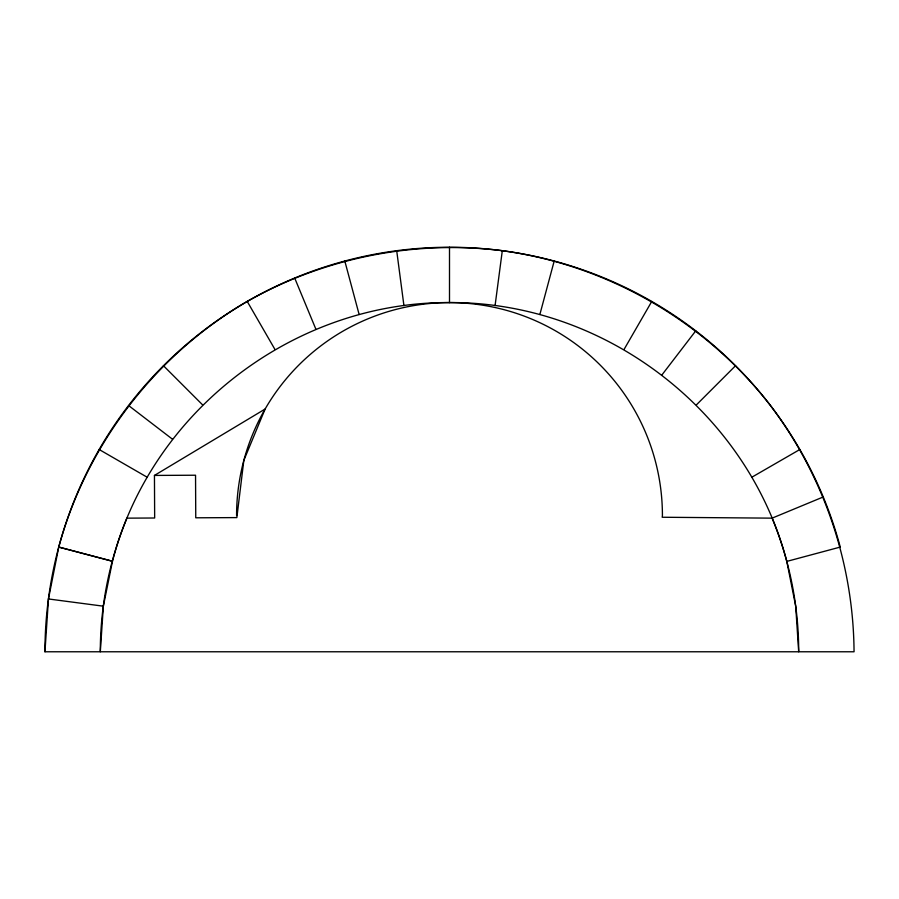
<?xml version="1.0" encoding="UTF-8"?>
<svg xmlns="http://www.w3.org/2000/svg" width="899" height="899" viewBox="0 0 899 899"><rect width="100%" height="100%" fill="white"/><g stroke="black" fill="none" stroke-linecap="round" stroke-linejoin="round"><path stroke-width="1.35" d="M44.95 651.775L48.467 598.959L58.75 547.03C86.607 444.589 155.493 354.847 247.225 301.423C324.101 257.721 414.563 239.73 502.305 250.686C607.51 264.935 705.501 321.516 770.454 405.505C823.81 476.009 853.454 563.347 854.05 651.775L44.95 651.775A404.55 404.55 0 0 1 840.262 547.075L786.794 561.403C747.541 411.225 604.712 301.626 449.5 302.581C294.58 301.637 151.268 411.045 112.487 561.223L58.75 547.03M58.727 547.098L112.465 561.291L103.351 606.184L100.306 651.775A349.194 349.194 0 0 1 126.894 518.15L154.662 518.004L154.448 475.425L265.104 409.045L243.831 460.4L236.853 517.599L195.757 517.802L195.544 475.223L154.448 475.425M495.079 305.57L502.305 250.686M539.872 314.481L554.2 261.013M624.097 349.363L651.775 301.423M662.069 374.748L695.77 330.821M696.41 404.865L735.562 365.713M751.912 477.178L799.852 449.5M449.5 247.225L449.5 302.581A212.917 212.917 0 0 1 662.417 515.509L662.192 517.251L772.106 518.15L823.259 496.956M48.467 598.959L103.351 606.184M99.148 449.5L147.088 477.178M128.546 405.505L172.473 439.206M163.438 365.713L202.59 404.865M247.225 301.423L274.903 349.363M294.681 278.016L315.875 329.169M344.8 261.013L359.128 314.481M786.794 561.403L795.705 606.196L798.694 651.775A349.194 349.194 0 0 0 772.106 518.15M396.695 250.686L403.921 305.57M236.583 515.509A212.917 212.917 0 0 1 449.5 302.581"/></g></svg>
